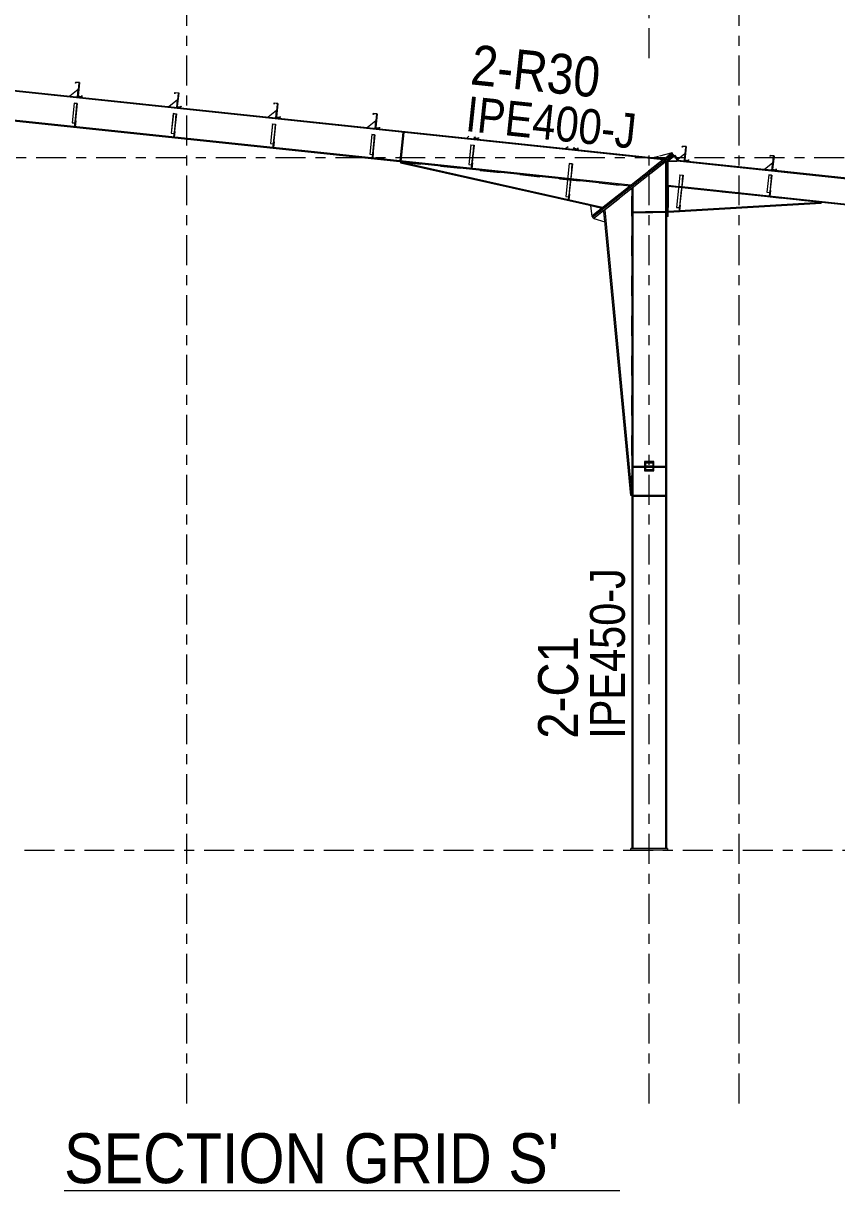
# Model space of a CAD drawing. Header units: millimetres. Extents: x -54 to 768, y -377 to 197.
# Drawn here: x 331.9 to 413.4, y -18.8 to 98.2 of the extents above; entities that cross this region are included whole.
import ezdxf

# ---------------------------------------------------------------- set-up
doc = ezdxf.new("R2010")
doc.units = ezdxf.units.MM
for name, pattern in [('XKITLINE00', [0]), ('XKITLINE02', [4, 2, -2]), ('XKITLINE03', [6, 3, -1, 1, -1])]:
    doc.linetypes.add(name, pattern=pattern)
for name, color, linetype, lineweight in [('OtherObjectType', 7, 'Continuous', 0), ('Part', 2, 'Continuous', 0), ('PartMark', 7, 'Continuous', 0), ('S-grid', 1, 'Continuous', 0)]:
    doc.layers.add(name, color=color, linetype=linetype, lineweight=lineweight)
doc.styles.add('ARIAL', font='ARIAL.TTF')

# ---------------------------------------------------------------- blocks, each defined once
blk = doc.blocks.new('*A39')
at = {"layer": 'Part'}
blk.add_hatch(color=3, dxfattribs=at).paths.add_polyline_path([(357.61, 88.8), (357.62, 88.9), (357.64, 88.9), (357.62, 88.79), (357.24, 88.83), (357.39, 90.21), (357.03, 90.24), (357.02, 90.14), (357.01, 90.14), (357.02, 90.26), (357.4, 90.22), (357.26, 88.84)], flags=17)
blk = doc.blocks.new('*A40')
at = {"layer": 'Part'}
blk.add_hatch(color=3, dxfattribs=at).paths.add_polyline_path([(347.67, 89.85), (347.68, 89.95), (347.69, 89.95), (347.68, 89.84), (347.3, 89.88), (347.44, 91.25), (347.09, 91.29), (347.08, 91.19), (347.06, 91.19), (347.07, 91.31), (347.46, 91.27), (347.31, 89.89)], flags=17)
blk = doc.blocks.new('*A41')
at = {"layer": 'Part'}
blk.add_hatch(color=3, dxfattribs=at).paths.add_polyline_path([(337.72, 90.9), (337.73, 91), (337.75, 91), (337.73, 90.88), (337.35, 90.93), (337.5, 92.3), (337.14, 92.34), (337.13, 92.24), (337.12, 92.24), (337.13, 92.36), (337.51, 92.32), (337.37, 90.94)], flags=17)
blk = doc.blocks.new('*A87')
at = {"layer": 'Part'}
blk.add_hatch(color=3, dxfattribs=at).paths.add_polyline_path([(336.97, 90.23), (336.97, 90.25), (337.28, 90.22), (337.24, 89.83), (337.22, 89.84), (337.26, 90.2)], flags=17)
blk = doc.blocks.new('*A90')
at = {"layer": 'Part'}
blk.add_hatch(color=3, dxfattribs=at).paths.add_polyline_path([(346.91, 89.19), (346.92, 89.21), (347.22, 89.17), (347.18, 88.79), (347.17, 88.79), (347.2, 89.15)], flags=17)
blk = doc.blocks.new('*A91')
at = {"layer": 'Part'}
blk.add_hatch(color=3, dxfattribs=at).paths.add_polyline_path([(356.86, 88.14), (356.86, 88.16), (357.17, 88.12), (357.13, 87.74), (357.11, 87.74), (357.15, 88.11)], flags=17)
blk = doc.blocks.new('*A118')
at = {"layer": 'Part'}
h = blk.add_hatch(color=3, dxfattribs=at)
h.paths.add_polyline_path([(394.23, 53.46), (394.23, 54.23), (395, 54.23), (395, 53.46)], flags=17)
h.paths.add_polyline_path([(394.26, 54.2), (394.26, 53.49), (394.97, 53.49), (394.97, 54.2)])
blk = doc.blocks.new('*A120')
at = {"layer": 'Part'}
blk.add_hatch(color=3, dxfattribs=at).paths.add_polyline_path([(406.6, 83.04), (406.6, 83.05), (406.91, 83.02), (406.87, 82.65), (406.85, 82.65), (406.89, 83.01)], flags=17)
blk = doc.blocks.new('*A125')
at = {"layer": 'Part'}
blk.add_hatch(color=3, dxfattribs=at).paths.add_polyline_path([(367.56, 87.75), (367.57, 87.85), (367.58, 87.85), (367.57, 87.74), (367.19, 87.78), (367.33, 89.16), (366.98, 89.19), (366.97, 89.09), (366.95, 89.09), (366.96, 89.21), (367.35, 89.17), (367.2, 87.79)], flags=17)
blk = doc.blocks.new('*A130')
at = {"layer": 'Part'}
blk.add_hatch(color=3, dxfattribs=at).paths.add_polyline_path([(387.45, 85.66), (387.46, 85.76), (387.47, 85.75), (387.46, 85.64), (387.08, 85.68), (387.22, 87.06), (386.87, 87.1), (386.85, 87), (386.84, 87), (386.85, 87.11), (387.24, 87.07), (387.09, 85.69)], flags=17)
blk = doc.blocks.new('*A131')
at = {"layer": 'Part'}
blk.add_hatch(color=3, dxfattribs=at).paths.add_polyline_path([(398.54, 84.49), (398.55, 84.59), (398.56, 84.58), (398.55, 84.47), (398.17, 84.51), (398.31, 85.89), (397.96, 85.93), (397.95, 85.83), (397.93, 85.83), (397.95, 85.94), (398.33, 85.9), (398.18, 84.52)], flags=17)
blk = doc.blocks.new('*A132')
at = {"layer": 'Part'}
blk.add_hatch(color=3, dxfattribs=at).paths.add_polyline_path([(377.5, 86.7), (377.51, 86.81), (377.52, 86.8), (377.51, 86.69), (377.13, 86.73), (377.28, 88.11), (376.92, 88.15), (376.91, 88.04), (376.9, 88.05), (376.91, 88.16), (377.29, 88.12), (377.15, 86.74)], flags=17)
blk = doc.blocks.new('*A134')
at = {"layer": 'Part'}
blk.add_hatch(color=3, dxfattribs=at).paths.add_polyline_path([(407.33, 83.56), (407.35, 83.66), (407.36, 83.66), (407.35, 83.54), (406.96, 83.58), (407.11, 84.96), (406.76, 85), (406.74, 84.9), (406.73, 84.9), (406.74, 85.01), (407.13, 84.97), (406.98, 83.59)], flags=17)
blk = doc.blocks.new('*A135')
at = {"layer": 'Part'}
blk.add_hatch(color=3, dxfattribs=at).paths.add_polyline_path([(366.8, 87.09), (366.81, 87.11), (367.11, 87.07), (367.07, 86.69), (367.05, 86.69), (367.09, 87.06)], flags=17)
blk = doc.blocks.new('*A136')
at = {"layer": 'Part'}
blk.add_hatch(color=3, dxfattribs=at).paths.add_polyline_path([(386.61, 84.18), (386.61, 84.2), (386.92, 84.17), (386.86, 83.66), (386.85, 83.66), (386.9, 84.15)], flags=17)
blk = doc.blocks.new('*A137')
at = {"layer": 'Part'}
blk.add_hatch(color=3, dxfattribs=at).paths.add_polyline_path([(376.75, 86.04), (376.75, 86.06), (377.06, 86.03), (377.02, 85.64), (377, 85.64), (377.04, 86.01)], flags=17)
blk = doc.blocks.new('*A138')
at = {"layer": 'Part'}
blk.add_hatch(color=3, dxfattribs=at).paths.add_polyline_path([(397.7, 83.03), (397.7, 83.05), (398.01, 83.02), (397.96, 82.52), (397.94, 82.52), (397.99, 83)], flags=17)
blk = doc.blocks.new('*A161')
at = {"layer": 'S-grid', "color": 1, "linetype": 'XKITLINE03', "lineweight": 0}
blk.add_line((303.17, 84.81), (468.39, 84.81), dxfattribs=at)
blk = doc.blocks.new('*A162')
at = {"layer": 'S-grid', "color": 1, "linetype": 'XKITLINE03', "lineweight": 0}
blk.add_line((-10, 15.38), (761.69, 15.38), dxfattribs=at)
blk = doc.blocks.new('*A164')
at = {"layer": 'S-grid', "color": 1, "linetype": 'XKITLINE03', "lineweight": 0}
blk.add_line((303.17, 84.81), (468.39, 84.81), dxfattribs=at)
blk = doc.blocks.new('*A165')
at = {"layer": 'S-grid', "color": 1, "linetype": 'XKITLINE03', "lineweight": 0}
blk.add_line((-10, 15.38), (761.88, 15.38), dxfattribs=at)
blk = doc.blocks.new('*A166')
at = {"layer": 'Part', "color": 2, "linetype": 'XKITLINE00', "lineweight": 0}
for p, q in [((396.01, 84.56), (304.65, 94.2)), ((304.66, 94.3), (396.13, 84.65)), ((386.44, 82.58), (307.19, 90.94)), ((386.45, 82.68), (307.2, 91.03)), ((392.67, 81.92), (386.74, 82.54)), ((392.78, 82.01), (386.75, 82.64))]:
    blk.add_line(p, q, dxfattribs=at)
at = {"layer": 'Part', "color": 7, "linetype": 'XKITLINE02', "lineweight": 0}
for p, q in [((396.13, 84.65), (392.67, 81.92)), ((386.74, 82.54), (386.44, 82.58)), ((386.75, 82.64), (386.45, 82.68))]:
    blk.add_line(p, q, dxfattribs=at)
blk = doc.blocks.new('*A191')
at = {"layer": 'OtherObjectType', "color": 5, "linetype": 'XKITLINE00', "lineweight": 0}
blk.add_line((335.96, -18.75), (391.69, -18.75), dxfattribs=at)
at = {"layer": 'OtherObjectType', "color": 7, "style": 'ARIAL', "width": 0.85}
blk.add_text("SECTION GRID S'", height=5, dxfattribs=at).set_placement((335.96, -18))
blk = doc.blocks.new('*A207')
at = {"layer": 'Part', "color": 2, "linetype": 'XKITLINE00', "lineweight": 0}
for p, q in [((357.01, 90.14), (357.02, 90.26)), ((357.02, 90.14), (357.01, 90.14)), ((357.02, 90.26), (357.4, 90.22)), ((357.03, 90.24), (357.02, 90.14)), ((357.39, 90.21), (357.03, 90.24)), ((357.24, 88.83), (357.39, 90.21)), ((357.4, 90.22), (357.26, 88.84)), ((357.62, 88.79), (357.24, 88.83)), ((357.26, 88.84), (357.61, 88.8)), ((357.61, 88.8), (357.62, 88.9)), ((357.62, 88.9), (357.64, 88.9)), ((357.64, 88.9), (357.62, 88.79))]:
    blk.add_line(p, q, dxfattribs=at)
blk = doc.blocks.new('*A208')
at = {"layer": 'Part', "color": 2, "linetype": 'XKITLINE00', "lineweight": 0}
for p, q in [((347.06, 91.19), (347.07, 91.31)), ((347.07, 91.31), (347.46, 91.27)), ((347.09, 91.29), (347.08, 91.19)), ((347.44, 91.25), (347.09, 91.29)), ((347.3, 89.88), (347.44, 91.25)), ((347.46, 91.27), (347.31, 89.89)), ((347.08, 91.19), (347.06, 91.19)), ((347.68, 89.84), (347.3, 89.88)), ((347.31, 89.89), (347.67, 89.85)), ((347.67, 89.85), (347.68, 89.95)), ((347.68, 89.95), (347.69, 89.95)), ((347.69, 89.95), (347.68, 89.84))]:
    blk.add_line(p, q, dxfattribs=at)
blk = doc.blocks.new('*A209')
at = {"layer": 'Part', "color": 2, "linetype": 'XKITLINE00', "lineweight": 0}
for p, q in [((337.12, 92.24), (337.13, 92.36)), ((337.13, 92.24), (337.12, 92.24)), ((337.13, 92.36), (337.51, 92.32)), ((337.14, 92.34), (337.13, 92.24)), ((337.5, 92.3), (337.14, 92.34)), ((337.35, 90.93), (337.5, 92.3)), ((337.51, 92.32), (337.37, 90.94)), ((337.73, 90.88), (337.35, 90.93)), ((337.37, 90.94), (337.72, 90.9)), ((337.72, 90.9), (337.73, 91)), ((337.73, 91), (337.75, 91)), ((337.75, 91), (337.73, 90.88))]:
    blk.add_line(p, q, dxfattribs=at)
blk = doc.blocks.new('*A394')
at = {"layer": 'S-grid', "color": 1, "linetype": 'XKITLINE03', "lineweight": 0}
blk.add_line((348.27, -10), (348.27, 130.19), dxfattribs=at)
blk = doc.blocks.new('*A415')
at = {"layer": 'Part', "color": 7, "linetype": 'XKITLINE02', "lineweight": 0}
for p, q in [((336.97, 90.25), (336.76, 88.28)), ((337.26, 90.2), (337.03, 88.02)), ((337.04, 88.02), (337.28, 90.22)), ((336.76, 88.29), (337.07, 88.26)), ((336.76, 88.28), (337.05, 88.25)), ((337.03, 88.02), (337.04, 88.02))]:
    blk.add_line(p, q, dxfattribs=at)
blk = doc.blocks.new('*A416')
at = {"layer": 'Part', "color": 7, "linetype": 'XKITLINE02', "lineweight": 0}
for p, q in [((337.09, 88.46), (337.03, 87.89)), ((337.03, 87.89), (337.07, 87.88)), ((337.04, 88), (337.08, 88)), ((337.07, 87.88), (337.13, 88.46)), ((337.13, 88.46), (337.09, 88.46))]:
    blk.add_line(p, q, dxfattribs=at)
blk = doc.blocks.new('*A417')
at = {"layer": 'Part', "color": 2, "linetype": 'XKITLINE00', "lineweight": 0}
for p, q in [((337.03, 87.89), (337.07, 88.22)), ((337.13, 88.46), (337.07, 87.88)), ((337.09, 88.46), (337.13, 88.46))]:
    blk.add_line(p, q, dxfattribs=at)
at = {"layer": 'Part', "color": 7, "linetype": 'XKITLINE02', "lineweight": 0}
for p, q in [((337.07, 87.88), (337.03, 87.89)), ((337.04, 88), (337.08, 88)), ((337.07, 88.22), (337.09, 88.46))]:
    blk.add_line(p, q, dxfattribs=at)
blk = doc.blocks.new('*A418')
at = {"layer": 'Part', "color": 2, "linetype": 'XKITLINE00', "lineweight": 0}
for p, q in [((336.97, 90.23), (336.76, 88.28)), ((336.97, 90.23), (336.97, 90.25)), ((336.97, 90.25), (337.28, 90.22)), ((337.26, 90.2), (336.97, 90.23)), ((337.28, 90.22), (337.07, 88.22)), ((337.22, 89.84), (337.26, 90.2)), ((337.22, 89.84), (337.03, 88.02)), ((337.24, 89.83), (337.22, 89.84)), ((336.76, 88.28), (337.05, 88.25)), ((337.03, 88.02), (337.04, 88.02))]:
    blk.add_line(p, q, dxfattribs=at)
at = {"layer": 'Part', "color": 7, "linetype": 'XKITLINE02', "lineweight": 0}
for p, q in [((336.76, 88.29), (337.07, 88.26)), ((337.07, 88.22), (337.04, 88.02))]:
    blk.add_line(p, q, dxfattribs=at)
blk = doc.blocks.new('*A429')
at = {"layer": 'Part', "color": 2, "linetype": 'XKITLINE00', "lineweight": 0}
for p, q in [((337.45, 92.23), (337.3, 90.85)), ((337.49, 92.23), (337.45, 92.23)), ((337.35, 90.93), (337.34, 90.85))]:
    blk.add_line(p, q, dxfattribs=at)
at = {"layer": 'Part', "color": 7, "linetype": 'XKITLINE02', "lineweight": 0}
for p, q in [((337.35, 90.93), (337.49, 92.23)), ((337.34, 90.85), (337.3, 90.85))]:
    blk.add_line(p, q, dxfattribs=at)
blk = doc.blocks.new('*A430')
at = {"layer": 'Part', "color": 2, "linetype": 'XKITLINE00', "lineweight": 0}
blk.add_line((337.39, 91.62), (336.54, 90.93), dxfattribs=at)
at = {"layer": 'Part', "color": 7, "linetype": 'XKITLINE02', "lineweight": 0}
for p, q in [((337.3, 90.85), (337.39, 91.62)), ((336.54, 90.93), (337.3, 90.85))]:
    blk.add_line(p, q, dxfattribs=at)
blk = doc.blocks.new('*A431')
at = {"layer": 'Part', "color": 7, "linetype": 'XKITLINE02', "lineweight": 0}
for p, q in [((356.86, 88.16), (356.65, 86.18)), ((357.15, 88.11), (356.92, 85.92)), ((356.93, 85.92), (357.17, 88.12)), ((356.65, 86.19), (356.96, 86.16)), ((356.65, 86.18), (356.94, 86.15)), ((356.92, 85.92), (356.93, 85.92))]:
    blk.add_line(p, q, dxfattribs=at)
blk = doc.blocks.new('*A432')
at = {"layer": 'Part', "color": 7, "linetype": 'XKITLINE02', "lineweight": 0}
for p, q in [((356.98, 86.36), (356.92, 85.79)), ((356.92, 85.79), (356.96, 85.79)), ((356.93, 85.9), (356.97, 85.9)), ((356.96, 85.79), (357.02, 86.36)), ((357.02, 86.36), (356.98, 86.36))]:
    blk.add_line(p, q, dxfattribs=at)
blk = doc.blocks.new('*A433')
at = {"layer": 'Part', "color": 7, "linetype": 'XKITLINE02', "lineweight": 0}
for p, q in [((347.04, 87.41), (346.98, 86.84)), ((346.98, 86.84), (347.01, 86.84)), ((346.99, 86.95), (347.03, 86.95)), ((347.01, 86.84), (347.07, 87.41)), ((347.07, 87.41), (347.04, 87.41))]:
    blk.add_line(p, q, dxfattribs=at)
blk = doc.blocks.new('*A434')
at = {"layer": 'Part', "color": 7, "linetype": 'XKITLINE02', "lineweight": 0}
for p, q in [((346.92, 89.21), (346.71, 87.23)), ((347.2, 89.15), (346.97, 86.97)), ((346.99, 86.97), (347.22, 89.17)), ((346.71, 87.24), (347.01, 87.21)), ((346.71, 87.23), (347, 87.2)), ((346.97, 86.97), (346.99, 86.97))]:
    blk.add_line(p, q, dxfattribs=at)
blk = doc.blocks.new('*A435')
at = {"layer": 'Part', "color": 2, "linetype": 'XKITLINE00', "lineweight": 0}
for p, q in [((346.98, 86.84), (347.01, 87.17)), ((347.07, 87.41), (347.01, 86.84)), ((347.04, 87.41), (347.07, 87.41))]:
    blk.add_line(p, q, dxfattribs=at)
at = {"layer": 'Part', "color": 7, "linetype": 'XKITLINE02', "lineweight": 0}
for p, q in [((347.01, 86.84), (346.98, 86.84)), ((346.99, 86.95), (347.03, 86.95)), ((347.01, 87.17), (347.04, 87.41))]:
    blk.add_line(p, q, dxfattribs=at)
blk = doc.blocks.new('*A436')
at = {"layer": 'Part', "color": 2, "linetype": 'XKITLINE00', "lineweight": 0}
for p, q in [((346.91, 89.19), (346.71, 87.23)), ((346.91, 89.19), (346.92, 89.21)), ((347.2, 89.15), (346.91, 89.19)), ((346.92, 89.21), (347.22, 89.17)), ((347.22, 89.17), (347.01, 87.17)), ((347.17, 88.79), (347.2, 89.15)), ((347.17, 88.79), (346.97, 86.97)), ((347.18, 88.79), (347.17, 88.79)), ((346.71, 87.23), (347, 87.2)), ((346.97, 86.97), (346.99, 86.97))]:
    blk.add_line(p, q, dxfattribs=at)
at = {"layer": 'Part', "color": 7, "linetype": 'XKITLINE02', "lineweight": 0}
for p, q in [((346.71, 87.24), (347.01, 87.21)), ((347.01, 87.17), (346.99, 86.97))]:
    blk.add_line(p, q, dxfattribs=at)
blk = doc.blocks.new('*A437')
at = {"layer": 'Part', "color": 2, "linetype": 'XKITLINE00', "lineweight": 0}
blk.add_line((357.27, 89.52), (356.43, 88.84), dxfattribs=at)
at = {"layer": 'Part', "color": 7, "linetype": 'XKITLINE02', "lineweight": 0}
for p, q in [((357.19, 88.75), (357.27, 89.52)), ((356.43, 88.84), (357.19, 88.75))]:
    blk.add_line(p, q, dxfattribs=at)
blk = doc.blocks.new('*A438')
at = {"layer": 'Part', "color": 2, "linetype": 'XKITLINE00', "lineweight": 0}
for p, q in [((356.92, 85.79), (356.96, 86.12)), ((357.02, 86.36), (356.96, 85.79)), ((356.98, 86.36), (357.02, 86.36))]:
    blk.add_line(p, q, dxfattribs=at)
at = {"layer": 'Part', "color": 7, "linetype": 'XKITLINE02', "lineweight": 0}
for p, q in [((356.96, 85.79), (356.92, 85.79)), ((356.93, 85.9), (356.97, 85.9)), ((356.96, 86.12), (356.98, 86.36))]:
    blk.add_line(p, q, dxfattribs=at)
blk = doc.blocks.new('*A439')
at = {"layer": 'Part', "color": 2, "linetype": 'XKITLINE00', "lineweight": 0}
for p, q in [((357.34, 90.13), (357.19, 88.75)), ((357.38, 90.13), (357.34, 90.13)), ((357.24, 88.83), (357.23, 88.75))]:
    blk.add_line(p, q, dxfattribs=at)
at = {"layer": 'Part', "color": 7, "linetype": 'XKITLINE02', "lineweight": 0}
for p, q in [((357.24, 88.83), (357.38, 90.13)), ((357.23, 88.75), (357.19, 88.75))]:
    blk.add_line(p, q, dxfattribs=at)
blk = doc.blocks.new('*A440')
at = {"layer": 'Part', "color": 2, "linetype": 'XKITLINE00', "lineweight": 0}
for p, q in [((356.86, 88.14), (356.65, 86.18)), ((356.86, 88.14), (356.86, 88.16)), ((356.86, 88.16), (357.17, 88.12)), ((357.15, 88.11), (356.86, 88.14)), ((357.17, 88.12), (356.96, 86.12)), ((357.11, 87.74), (357.15, 88.11)), ((357.11, 87.74), (356.92, 85.92)), ((357.11, 87.74), (357.13, 87.74)), ((356.65, 86.18), (356.94, 86.15)), ((356.92, 85.92), (356.93, 85.92))]:
    blk.add_line(p, q, dxfattribs=at)
at = {"layer": 'Part', "color": 7, "linetype": 'XKITLINE02', "lineweight": 0}
for p, q in [((356.65, 86.19), (356.96, 86.16)), ((356.93, 85.92), (356.96, 86.12))]:
    blk.add_line(p, q, dxfattribs=at)
blk = doc.blocks.new('*A441')
at = {"layer": 'Part', "color": 2, "linetype": 'XKITLINE00', "lineweight": 0}
blk.add_line((347.33, 90.57), (346.48, 89.88), dxfattribs=at)
at = {"layer": 'Part', "color": 7, "linetype": 'XKITLINE02', "lineweight": 0}
for p, q in [((347.25, 89.8), (347.33, 90.57)), ((346.48, 89.88), (347.25, 89.8))]:
    blk.add_line(p, q, dxfattribs=at)
blk = doc.blocks.new('*A442')
at = {"layer": 'Part', "color": 2, "linetype": 'XKITLINE00', "lineweight": 0}
for p, q in [((347.39, 91.18), (347.25, 89.8)), ((347.43, 91.18), (347.39, 91.18)), ((347.3, 89.88), (347.29, 89.8))]:
    blk.add_line(p, q, dxfattribs=at)
at = {"layer": 'Part', "color": 7, "linetype": 'XKITLINE02', "lineweight": 0}
for p, q in [((347.3, 89.88), (347.43, 91.18)), ((347.29, 89.8), (347.25, 89.8))]:
    blk.add_line(p, q, dxfattribs=at)
blk = doc.blocks.new('*A616')
at = {"layer": 'S-grid', "color": 1, "linetype": 'XKITLINE03', "lineweight": 0}
for p, q in [((394.62, 94.76), (394.62, 130.19)), ((394.62, -10), (394.62, 85.01))]:
    blk.add_line(p, q, dxfattribs=at)
blk = doc.blocks.new('*A619')
at = {"layer": 'S-grid', "color": 1, "linetype": 'XKITLINE03', "lineweight": 0}
blk.add_line((403.65, -10), (403.65, 130.19), dxfattribs=at)
blk = doc.blocks.new('*A620')
at = {"layer": 'Part', "color": 7, "linetype": 'XKITLINE02', "lineweight": 0}
for p, q in [((396.52, 81.9), (396.52, 84.41)), ((396.52, 84.41), (397.39, 84.41)), ((397.41, 84.43), (397.39, 84.41)), ((397.41, 84.43), (397.5, 84.5)), ((398.16, 84.43), (397.5, 84.5)), ((397.5, 84.5), (397.5, 84.5)), ((406.96, 83.51), (406.15, 83.59)), ((397.88, 81.76), (397.57, 81.79)), ((397.89, 81.84), (397.58, 81.87))]:
    blk.add_line(p, q, dxfattribs=at)
at = {"layer": 'Part', "color": 2, "linetype": 'XKITLINE00', "lineweight": 0}
for p, q in [((397.41, 84.43), (397.5, 84.5)), ((488.15, 74.86), (397.41, 84.43)), ((397.5, 84.5), (488.16, 74.94)), ((406.15, 83.59), (398.16, 84.43)), ((416.1, 82.54), (406.96, 83.51)), ((397.58, 81.87), (396.52, 81.99)), ((397.57, 81.79), (396.52, 81.9)), ((487.88, 72.26), (397.88, 81.76)), ((487.89, 72.35), (397.89, 81.84))]:
    blk.add_line(p, q, dxfattribs=at)
blk = doc.blocks.new('*A621')
at = {"layer": 'Part', "color": 7, "linetype": 'XKITLINE02', "lineweight": 0}
for p, q in [((396.35, 84.43), (392.88, 81.7)), ((392.99, 53.81), (392.99, 53.73)), ((396.24, 53.81), (396.24, 53.73)), ((396.35, 15.54), (392.88, 15.54))]:
    blk.add_line(p, q, dxfattribs=at)
at = {"layer": 'Part', "color": 2, "linetype": 'XKITLINE00', "lineweight": 0}
for p, q in [((396.24, 84.34), (396.24, 53.81)), ((396.35, 84.43), (396.35, 15.54)), ((392.88, 81.7), (392.88, 15.54)), ((392.99, 81.79), (392.99, 53.81)), ((392.99, 53.73), (392.99, 15.54)), ((396.24, 53.73), (396.24, 15.54))]:
    blk.add_line(p, q, dxfattribs=at)
blk = doc.blocks.new('*A622')
at = {"layer": 'Part', "color": 7, "linetype": 'XKITLINE02', "lineweight": 0}
for p, q in [((390.07, 79.48), (392.8, 81.63)), ((392.8, 81.63), (392.88, 81.59)), ((392.88, 50.93), (392.88, 81.59)), ((392.88, 81.59), (392.88, 81.59)), ((392.88, 50.93), (392.88, 81.59)), ((392.88, 81.59), (392.88, 81.59))]:
    blk.add_line(p, q, dxfattribs=at)
at = {"layer": 'Part', "color": 2, "linetype": 'XKITLINE00', "lineweight": 0}
for p, q in [((392.88, 81.59), (392.8, 81.63)), ((390.17, 79.56), (392.88, 50.93)), ((392.78, 50.92), (390.07, 79.48)), ((392.88, 50.93), (392.78, 50.92))]:
    blk.add_line(p, q, dxfattribs=at)
blk = doc.blocks.new('*A676')
at = {"layer": 'Part', "color": 2, "linetype": 'XKITLINE00', "lineweight": 0}
for p, q in [((396.46, 15.54), (392.77, 15.54)), ((392.77, 15.38), (392.77, 15.54)), ((396.46, 15.38), (392.77, 15.38)), ((396.46, 15.54), (396.46, 15.38))]:
    blk.add_line(p, q, dxfattribs=at)
blk = doc.blocks.new('*A677')
at = {"layer": 'Part', "color": 2, "linetype": 'XKITLINE00', "lineweight": 0}
for p, q in [((396.24, 50.93), (392.99, 50.93)), ((392.99, 50.85), (396.24, 50.85))]:
    blk.add_line(p, q, dxfattribs=at)
at = {"layer": 'Part', "color": 7, "linetype": 'XKITLINE02', "lineweight": 0}
for p, q in [((392.99, 50.93), (392.99, 50.85)), ((393.11, 50.85), (393.11, 50.93)), ((396.12, 50.85), (396.12, 50.93)), ((396.24, 50.93), (396.24, 50.85))]:
    blk.add_line(p, q, dxfattribs=at)
blk = doc.blocks.new('*A678')
at = {"layer": 'Part', "color": 7, "linetype": 'XKITLINE02', "lineweight": 0}
for p, q in [((396.24, 50.93), (392.99, 50.93)), ((392.99, 50.93), (392.99, 50.85)), ((396.24, 50.85), (392.99, 50.85)), ((393.11, 50.85), (393.11, 50.93)), ((396.12, 50.85), (396.12, 50.93)), ((396.24, 50.85), (396.24, 50.93))]:
    blk.add_line(p, q, dxfattribs=at)
blk = doc.blocks.new('*A679')
at = {"layer": 'Part', "color": 2, "linetype": 'XKITLINE00', "lineweight": 0}
for p, q in [((394.15, 53.81), (392.99, 53.81)), ((392.99, 53.73), (392.99, 53.81)), ((394.15, 53.73), (392.99, 53.73)), ((396.24, 53.81), (395.08, 53.81)), ((396.24, 53.73), (395.08, 53.73)), ((396.24, 53.81), (396.24, 53.73))]:
    blk.add_line(p, q, dxfattribs=at)
at = {"layer": 'Part', "color": 7, "linetype": 'XKITLINE02', "lineweight": 0}
for p, q in [((393.11, 53.73), (393.11, 53.81)), ((395.08, 53.81), (394.15, 53.81)), ((395.08, 53.73), (394.15, 53.73)), ((396.12, 53.73), (396.12, 53.81))]:
    blk.add_line(p, q, dxfattribs=at)
blk = doc.blocks.new('*A680')
at = {"layer": 'Part', "color": 7, "linetype": 'XKITLINE02', "lineweight": 0}
for p, q in [((394.15, 53.81), (394.15, 53.88)), ((394.15, 53.88), (395.08, 53.88)), ((395.08, 53.88), (395.08, 53.81)), ((395.08, 53.81), (394.15, 53.81))]:
    blk.add_line(p, q, dxfattribs=at)
blk = doc.blocks.new('*A681')
at = {"layer": 'Part', "color": 2, "linetype": 'XKITLINE00', "lineweight": 0}
for p, q in [((395.08, 54.31), (394.15, 54.31)), ((394.15, 54.31), (394.15, 53.38)), ((395.08, 53.38), (395.08, 54.31)), ((394.15, 53.38), (395.08, 53.38))]:
    blk.add_line(p, q, dxfattribs=at)
blk = doc.blocks.new('*A686')
at = {"layer": 'Part', "color": 2, "linetype": 'XKITLINE00', "lineweight": 0}
for p, q in [((394.23, 54.23), (394.23, 53.46)), ((394.23, 54.23), (395, 54.23)), ((394.26, 53.49), (394.26, 54.2)), ((394.26, 54.2), (394.97, 54.2)), ((394.97, 54.2), (394.97, 53.49)), ((395, 54.23), (395, 53.46)), ((395, 53.46), (394.23, 53.46)), ((394.97, 53.49), (394.26, 53.49))]:
    blk.add_line(p, q, dxfattribs=at)
blk = doc.blocks.new('*A687')
at = {"layer": 'Part', "color": 2, "linetype": 'XKITLINE00', "lineweight": 0}
for p, q in [((407.06, 84.89), (406.92, 83.51)), ((407.1, 84.88), (407.06, 84.89)), ((406.96, 83.51), (406.92, 83.51)), ((406.96, 83.58), (406.96, 83.51))]:
    blk.add_line(p, q, dxfattribs=at)
at = {"layer": 'Part', "color": 7, "linetype": 'XKITLINE02', "lineweight": 0}
blk.add_line((406.96, 83.58), (407.1, 84.88), dxfattribs=at)
blk = doc.blocks.new('*A688')
at = {"layer": 'Part', "color": 2, "linetype": 'XKITLINE00', "lineweight": 0}
for p, q in [((406.15, 83.59), (407, 84.28)), ((406.92, 83.51), (406.15, 83.59))]:
    blk.add_line(p, q, dxfattribs=at)
at = {"layer": 'Part', "color": 7, "linetype": 'XKITLINE02', "lineweight": 0}
blk.add_line((406.92, 83.51), (407, 84.28), dxfattribs=at)
blk = doc.blocks.new('*A693')
at = {"layer": 'Part', "color": 2, "linetype": 'XKITLINE00', "lineweight": 0}
for p, q in [((406.68, 80.91), (406.72, 81.24)), ((406.78, 81.48), (406.72, 80.91)), ((406.74, 81.49), (406.78, 81.48))]:
    blk.add_line(p, q, dxfattribs=at)
at = {"layer": 'Part', "color": 7, "linetype": 'XKITLINE02', "lineweight": 0}
for p, q in [((406.72, 80.91), (406.68, 80.91)), ((406.7, 81.03), (406.73, 81.02)), ((406.72, 81.24), (406.74, 81.49))]:
    blk.add_line(p, q, dxfattribs=at)
blk = doc.blocks.new('*A694')
at = {"layer": 'Part', "color": 2, "linetype": 'XKITLINE00', "lineweight": 0}
for p, q in [((406.6, 83.04), (406.42, 81.32)), ((406.6, 83.04), (406.6, 83.05)), ((406.6, 83.05), (406.91, 83.02)), ((406.89, 83.01), (406.6, 83.04)), ((406.85, 82.65), (406.68, 81.05)), ((406.91, 83.02), (406.72, 81.24)), ((406.85, 82.65), (406.89, 83.01)), ((406.85, 82.65), (406.87, 82.65)), ((406.42, 81.32), (406.71, 81.29)), ((406.68, 81.05), (406.7, 81.05))]:
    blk.add_line(p, q, dxfattribs=at)
at = {"layer": 'Part', "color": 7, "linetype": 'XKITLINE02', "lineweight": 0}
for p, q in [((406.42, 81.33), (406.72, 81.3)), ((406.7, 81.05), (406.72, 81.24))]:
    blk.add_line(p, q, dxfattribs=at)
blk = doc.blocks.new('*A711')
at = {"layer": 'Part', "color": 2, "linetype": 'XKITLINE00', "lineweight": 0}
for p, q in [((366.95, 89.09), (366.96, 89.21)), ((366.97, 89.09), (366.95, 89.09)), ((366.96, 89.21), (367.35, 89.17)), ((366.98, 89.19), (366.97, 89.09)), ((367.33, 89.16), (366.98, 89.19)), ((367.19, 87.78), (367.33, 89.16)), ((367.35, 89.17), (367.2, 87.79)), ((367.57, 87.74), (367.19, 87.78)), ((367.2, 87.79), (367.56, 87.75)), ((367.56, 87.75), (367.57, 87.85)), ((367.57, 87.85), (367.58, 87.85)), ((367.58, 87.85), (367.57, 87.74))]:
    blk.add_line(p, q, dxfattribs=at)
blk = doc.blocks.new('*A716')
at = {"layer": 'Part', "color": 2, "linetype": 'XKITLINE00', "lineweight": 0}
for p, q in [((387.08, 85.68), (387.09, 85.8)), ((387.46, 85.64), (387.08, 85.68)), ((387.1, 85.8), (387.09, 85.69)), ((387.09, 85.69), (387.45, 85.66)), ((387.45, 85.66), (387.46, 85.76)), ((387.46, 85.76), (387.47, 85.75)), ((387.47, 85.75), (387.46, 85.64))]:
    blk.add_line(p, q, dxfattribs=at)
blk = doc.blocks.new('*A717')
at = {"layer": 'Part', "color": 2, "linetype": 'XKITLINE00', "lineweight": 0}
for p, q in [((397.93, 85.83), (397.95, 85.94)), ((397.95, 85.83), (397.93, 85.83)), ((397.95, 85.94), (398.33, 85.9)), ((397.96, 85.93), (397.95, 85.83)), ((398.31, 85.89), (397.96, 85.93)), ((398.17, 84.51), (398.31, 85.89)), ((398.33, 85.9), (398.18, 84.52)), ((398.55, 84.47), (398.17, 84.51)), ((398.18, 84.52), (398.54, 84.49)), ((398.54, 84.49), (398.55, 84.59)), ((398.55, 84.59), (398.56, 84.58)), ((398.56, 84.58), (398.55, 84.47))]:
    blk.add_line(p, q, dxfattribs=at)
blk = doc.blocks.new('*A718')
at = {"layer": 'Part', "color": 2, "linetype": 'XKITLINE00', "lineweight": 0}
for p, q in [((377.13, 86.73), (377.14, 86.85)), ((377.51, 86.69), (377.13, 86.73)), ((377.16, 86.85), (377.15, 86.74)), ((377.15, 86.74), (377.5, 86.7)), ((377.5, 86.7), (377.51, 86.81)), ((377.51, 86.81), (377.52, 86.8)), ((377.52, 86.8), (377.51, 86.69))]:
    blk.add_line(p, q, dxfattribs=at)
blk = doc.blocks.new('*A720')
at = {"layer": 'Part', "color": 2, "linetype": 'XKITLINE00', "lineweight": 0}
for p, q in [((406.73, 84.9), (406.74, 85.01)), ((406.74, 84.9), (406.73, 84.9)), ((406.74, 85.01), (407.13, 84.97)), ((406.76, 85), (406.74, 84.9)), ((407.11, 84.96), (406.76, 85)), ((406.96, 83.58), (407.11, 84.96)), ((407.13, 84.97), (406.98, 83.59)), ((407.35, 83.54), (406.96, 83.58)), ((406.98, 83.59), (407.33, 83.56)), ((407.33, 83.56), (407.35, 83.66)), ((407.35, 83.66), (407.36, 83.66)), ((407.36, 83.66), (407.35, 83.54))]:
    blk.add_line(p, q, dxfattribs=at)
blk = doc.blocks.new('*A721')
at = {"layer": 'Part', "color": 7, "linetype": 'XKITLINE02', "lineweight": 0}
for p, q in [((366.93, 85.32), (366.87, 84.74)), ((366.87, 84.74), (366.9, 84.74)), ((366.88, 84.86), (366.92, 84.85)), ((366.9, 84.74), (366.96, 85.31)), ((366.96, 85.31), (366.93, 85.32))]:
    blk.add_line(p, q, dxfattribs=at)
blk = doc.blocks.new('*A722')
at = {"layer": 'Part', "color": 7, "linetype": 'XKITLINE02', "lineweight": 0}
for p, q in [((366.81, 87.11), (366.6, 85.13)), ((367.09, 87.06), (366.86, 84.87)), ((366.88, 84.87), (367.11, 87.07)), ((366.6, 85.14), (366.9, 85.11)), ((366.6, 85.13), (366.89, 85.1)), ((366.86, 84.87), (366.88, 84.87))]:
    blk.add_line(p, q, dxfattribs=at)
blk = doc.blocks.new('*A723')
at = {"layer": 'Part', "color": 7, "linetype": 'XKITLINE02', "lineweight": 0}
for p, q in [((369.95, 87.31), (369.65, 84.45)), ((369.73, 84.44), (370.03, 87.3)), ((369.94, 87.19), (370.02, 87.19)), ((370.03, 87.3), (369.95, 87.31)), ((369.65, 84.45), (369.73, 84.44)), ((369.66, 84.56), (369.74, 84.55))]:
    blk.add_line(p, q, dxfattribs=at)
blk = doc.blocks.new('*A724')
at = {"layer": 'Part', "color": 2, "linetype": 'XKITLINE00', "lineweight": 0}
for p, q in [((366.87, 84.74), (366.9, 85.08)), ((366.96, 85.31), (366.9, 84.74)), ((366.93, 85.32), (366.96, 85.31))]:
    blk.add_line(p, q, dxfattribs=at)
at = {"layer": 'Part', "color": 7, "linetype": 'XKITLINE02', "lineweight": 0}
for p, q in [((366.9, 84.74), (366.87, 84.74)), ((366.88, 84.86), (366.92, 84.85)), ((366.9, 85.08), (366.93, 85.32))]:
    blk.add_line(p, q, dxfattribs=at)
blk = doc.blocks.new('*A725')
at = {"layer": 'Part', "color": 2, "linetype": 'XKITLINE00', "lineweight": 0}
for p, q in [((366.8, 87.09), (366.6, 85.13)), ((366.8, 87.09), (366.81, 87.11)), ((367.09, 87.06), (366.8, 87.09)), ((366.81, 87.11), (367.11, 87.07)), ((367.05, 86.69), (366.86, 84.87)), ((367.11, 87.07), (366.9, 85.08)), ((367.05, 86.69), (367.09, 87.06)), ((367.07, 86.69), (367.05, 86.69)), ((366.6, 85.13), (366.89, 85.1)), ((366.86, 84.87), (366.88, 84.87))]:
    blk.add_line(p, q, dxfattribs=at)
at = {"layer": 'Part', "color": 7, "linetype": 'XKITLINE02', "lineweight": 0}
for p, q in [((366.6, 85.14), (366.9, 85.11)), ((366.9, 85.08), (366.88, 84.87))]:
    blk.add_line(p, q, dxfattribs=at)
blk = doc.blocks.new('*A726')
at = {"layer": 'Part', "color": 2, "linetype": 'XKITLINE00', "lineweight": 0}
blk.add_line((367.22, 88.47), (366.37, 87.79), dxfattribs=at)
at = {"layer": 'Part', "color": 7, "linetype": 'XKITLINE02', "lineweight": 0}
for p, q in [((366.37, 87.79), (367.14, 87.71)), ((367.14, 87.71), (367.22, 88.47))]:
    blk.add_line(p, q, dxfattribs=at)
blk = doc.blocks.new('*A727')
at = {"layer": 'Part', "color": 2, "linetype": 'XKITLINE00', "lineweight": 0}
for p, q in [((367.28, 89.08), (367.14, 87.71)), ((367.32, 89.08), (367.28, 89.08)), ((367.19, 87.78), (367.18, 87.7))]:
    blk.add_line(p, q, dxfattribs=at)
at = {"layer": 'Part', "color": 7, "linetype": 'XKITLINE02', "lineweight": 0}
for p, q in [((367.19, 87.78), (367.32, 89.08)), ((367.18, 87.7), (367.14, 87.71))]:
    blk.add_line(p, q, dxfattribs=at)
blk = doc.blocks.new('*A728')
at = {"layer": 'Part', "color": 2, "linetype": 'XKITLINE00', "lineweight": 0}
for p, q in [((369.65, 84.45), (369.95, 87.31)), ((370.03, 87.3), (369.73, 84.44))]:
    blk.add_line(p, q, dxfattribs=at)
at = {"layer": 'Part', "color": 7, "linetype": 'XKITLINE02', "lineweight": 0}
for p, q in [((369.94, 87.19), (370.02, 87.19)), ((370.03, 87.3), (369.95, 87.31)), ((369.73, 84.44), (369.65, 84.45)), ((369.74, 84.55), (369.66, 84.56))]:
    blk.add_line(p, q, dxfattribs=at)
blk = doc.blocks.new('*A729')
at = {"layer": 'Part', "color": 2, "linetype": 'XKITLINE00', "lineweight": 0}
for p, q in [((396.63, 81.89), (396.52, 81.79)), ((411.87, 80.28), (396.52, 79.37)), ((411.87, 80.2), (396.52, 79.28)), ((411.87, 80.2), (411.87, 80.28))]:
    blk.add_line(p, q, dxfattribs=at)
at = {"layer": 'Part', "color": 7, "linetype": 'XKITLINE02', "lineweight": 0}
for p, q in [((396.52, 81.79), (396.52, 79.28)), ((411.87, 80.28), (396.63, 81.89))]:
    blk.add_line(p, q, dxfattribs=at)
blk = doc.blocks.new('*A730')
at = {"layer": 'Part', "color": 2, "linetype": 'XKITLINE00', "lineweight": 0}
for p, q in [((369.72, 84.34), (369.69, 84.24)), ((389.85, 79.7), (369.69, 84.24)), ((389.95, 79.78), (369.72, 84.34)), ((392.55, 81.93), (392.58, 81.85)), ((392.58, 81.85), (392.55, 81.93)), ((389.95, 79.78), (392.58, 81.85)), ((392.58, 81.85), (392.58, 81.85))]:
    blk.add_line(p, q, dxfattribs=at)
at = {"layer": 'Part', "color": 7, "linetype": 'XKITLINE02', "lineweight": 0}
for p, q in [((369.72, 84.34), (392.55, 81.93)), ((389.85, 79.7), (392.58, 81.85))]:
    blk.add_line(p, q, dxfattribs=at)
blk = doc.blocks.new('*A731')
at = {"layer": 'Part', "color": 7, "linetype": 'XKITLINE02', "lineweight": 0}
for p, q in [((386.61, 84.2), (386.26, 80.88)), ((386.9, 84.15), (386.53, 80.67)), ((386.55, 80.67), (386.92, 84.17)), ((386.26, 80.89), (386.57, 80.85)), ((386.26, 80.88), (386.55, 80.85)), ((386.53, 80.67), (386.55, 80.67))]:
    blk.add_line(p, q, dxfattribs=at)
blk = doc.blocks.new('*A732')
at = {"layer": 'Part', "color": 7, "linetype": 'XKITLINE02', "lineweight": 0}
for p, q in [((386.59, 81.12), (386.53, 80.55)), ((386.57, 80.54), (386.63, 81.12)), ((386.63, 81.12), (386.59, 81.12)), ((386.53, 80.55), (386.57, 80.54)), ((386.55, 80.66), (386.58, 80.66))]:
    blk.add_line(p, q, dxfattribs=at)
blk = doc.blocks.new('*A733')
at = {"layer": 'Part', "color": 7, "linetype": 'XKITLINE02', "lineweight": 0}
for p, q in [((376.75, 86.06), (376.54, 84.08)), ((377.04, 86.01), (376.81, 83.82)), ((376.82, 83.82), (377.06, 86.03)), ((376.54, 84.1), (376.85, 84.06)), ((376.54, 84.08), (376.83, 84.05)), ((376.81, 83.82), (376.82, 83.82))]:
    blk.add_line(p, q, dxfattribs=at)
blk = doc.blocks.new('*A734')
at = {"layer": 'Part', "color": 7, "linetype": 'XKITLINE02', "lineweight": 0}
for p, q in [((376.87, 84.27), (376.81, 83.69)), ((376.85, 83.69), (376.91, 84.26)), ((376.91, 84.26), (376.87, 84.27)), ((376.81, 83.69), (376.85, 83.69)), ((376.82, 83.81), (376.86, 83.8))]:
    blk.add_line(p, q, dxfattribs=at)
blk = doc.blocks.new('*A735')
at = {"layer": 'Part', "color": 2, "linetype": 'XKITLINE00', "lineweight": 0}
blk.add_line((386.48, 85.87), (386.26, 85.69), dxfattribs=at)
at = {"layer": 'Part', "color": 7, "linetype": 'XKITLINE02', "lineweight": 0}
for p, q in [((386.26, 85.69), (387.03, 85.61)), ((387.03, 85.61), (387.05, 85.81))]:
    blk.add_line(p, q, dxfattribs=at)
blk = doc.blocks.new('*A736')
at = {"layer": 'Part', "color": 2, "linetype": 'XKITLINE00', "lineweight": 0}
for p, q in [((386.53, 80.55), (386.57, 80.93)), ((386.63, 81.12), (386.57, 80.54)), ((386.59, 81.12), (386.63, 81.12)), ((386.57, 80.54), (386.53, 80.55))]:
    blk.add_line(p, q, dxfattribs=at)
at = {"layer": 'Part', "color": 7, "linetype": 'XKITLINE02', "lineweight": 0}
for p, q in [((386.57, 80.93), (386.59, 81.12)), ((386.55, 80.66), (386.58, 80.66))]:
    blk.add_line(p, q, dxfattribs=at)
blk = doc.blocks.new('*A737')
at = {"layer": 'Part', "color": 2, "linetype": 'XKITLINE00', "lineweight": 0}
for p, q in [((387.05, 85.81), (387.03, 85.61)), ((387.08, 85.68), (387.07, 85.6))]:
    blk.add_line(p, q, dxfattribs=at)
at = {"layer": 'Part', "color": 7, "linetype": 'XKITLINE02', "lineweight": 0}
for p, q in [((387.07, 85.6), (387.03, 85.61)), ((387.08, 85.68), (387.09, 85.8))]:
    blk.add_line(p, q, dxfattribs=at)
blk = doc.blocks.new('*A738')
at = {"layer": 'Part', "color": 2, "linetype": 'XKITLINE00', "lineweight": 0}
for p, q in [((386.61, 84.18), (386.26, 80.88)), ((386.85, 83.66), (386.53, 80.67)), ((386.92, 84.17), (386.57, 80.93)), ((386.61, 84.18), (386.61, 84.2)), ((386.61, 84.2), (386.92, 84.17)), ((386.9, 84.15), (386.61, 84.18)), ((386.85, 83.66), (386.9, 84.15)), ((386.85, 83.66), (386.86, 83.66)), ((386.26, 80.88), (386.55, 80.85)), ((386.53, 80.67), (386.55, 80.67))]:
    blk.add_line(p, q, dxfattribs=at)
at = {"layer": 'Part', "color": 7, "linetype": 'XKITLINE02', "lineweight": 0}
for p, q in [((386.26, 80.89), (386.57, 80.85)), ((386.55, 80.67), (386.57, 80.93))]:
    blk.add_line(p, q, dxfattribs=at)
blk = doc.blocks.new('*A739')
at = {"layer": 'Part', "color": 2, "linetype": 'XKITLINE00', "lineweight": 0}
blk.add_line((376.54, 86.92), (376.32, 86.74), dxfattribs=at)
at = {"layer": 'Part', "color": 7, "linetype": 'XKITLINE02', "lineweight": 0}
for p, q in [((376.32, 86.74), (377.08, 86.66)), ((377.08, 86.66), (377.1, 86.86))]:
    blk.add_line(p, q, dxfattribs=at)
blk = doc.blocks.new('*A740')
at = {"layer": 'Part', "color": 7, "linetype": 'XKITLINE02', "lineweight": 0}
for p, q in [((376.85, 84.03), (376.87, 84.27)), ((376.85, 83.69), (376.81, 83.69)), ((376.82, 83.81), (376.86, 83.8))]:
    blk.add_line(p, q, dxfattribs=at)
at = {"layer": 'Part', "color": 2, "linetype": 'XKITLINE00', "lineweight": 0}
for p, q in [((376.91, 84.26), (376.85, 83.69)), ((376.87, 84.27), (376.91, 84.26)), ((376.81, 83.69), (376.85, 84.03))]:
    blk.add_line(p, q, dxfattribs=at)
blk = doc.blocks.new('*A741')
at = {"layer": 'Part', "color": 2, "linetype": 'XKITLINE00', "lineweight": 0}
for p, q in [((377.1, 86.86), (377.08, 86.66)), ((377.13, 86.73), (377.12, 86.65))]:
    blk.add_line(p, q, dxfattribs=at)
at = {"layer": 'Part', "color": 7, "linetype": 'XKITLINE02', "lineweight": 0}
for p, q in [((377.12, 86.65), (377.08, 86.66)), ((377.13, 86.73), (377.14, 86.85))]:
    blk.add_line(p, q, dxfattribs=at)
blk = doc.blocks.new('*A742')
at = {"layer": 'Part', "color": 2, "linetype": 'XKITLINE00', "lineweight": 0}
for p, q in [((376.75, 86.04), (376.54, 84.08)), ((376.75, 86.04), (376.75, 86.06)), ((376.75, 86.06), (377.06, 86.03)), ((377.04, 86.01), (376.75, 86.04)), ((377, 85.64), (376.81, 83.82)), ((377.06, 86.03), (376.85, 84.03)), ((377, 85.64), (377.04, 86.01)), ((377.02, 85.64), (377, 85.64)), ((376.54, 84.08), (376.83, 84.05)), ((376.81, 83.82), (376.82, 83.82))]:
    blk.add_line(p, q, dxfattribs=at)
at = {"layer": 'Part', "color": 7, "linetype": 'XKITLINE02', "lineweight": 0}
for p, q in [((376.54, 84.1), (376.85, 84.06)), ((376.85, 84.03), (376.82, 83.82))]:
    blk.add_line(p, q, dxfattribs=at)
blk = doc.blocks.new('*A743')
at = {"layer": 'Part', "color": 7, "linetype": 'XKITLINE02', "lineweight": 0}
for p, q in [((389.97, 79.41), (389.06, 78.69)), ((390.17, 78.33), (390.08, 79.36))]:
    blk.add_line(p, q, dxfattribs=at)
at = {"layer": 'Part', "color": 2, "linetype": 'XKITLINE00', "lineweight": 0}
for p, q in [((389.06, 78.69), (390.17, 78.33)), ((390.08, 79.36), (389.97, 79.41))]:
    blk.add_line(p, q, dxfattribs=at)
blk = doc.blocks.new('*A744')
at = {"layer": 'Part', "color": 2, "linetype": 'XKITLINE00', "lineweight": 0}
for p, q in [((388.72, 79.95), (388.87, 78.93)), ((389.73, 79.72), (389.76, 79.63))]:
    blk.add_line(p, q, dxfattribs=at)
at = {"layer": 'Part', "color": 7, "linetype": 'XKITLINE02', "lineweight": 0}
for p, q in [((389.73, 79.72), (388.72, 79.95)), ((389.76, 79.63), (388.87, 78.93))]:
    blk.add_line(p, q, dxfattribs=at)
blk = doc.blocks.new('*A745')
at = {"layer": 'Part', "color": 7, "linetype": 'XKITLINE02', "lineweight": 0}
for p, q in [((396.24, 79.35), (392.99, 79.35)), ((392.99, 79.27), (392.99, 79.35)), ((392.99, 79.27), (396.24, 79.27)), ((393.11, 79.27), (393.11, 79.35)), ((396.12, 79.27), (396.12, 79.35)), ((396.24, 79.27), (396.24, 79.35))]:
    blk.add_line(p, q, dxfattribs=at)
blk = doc.blocks.new('*A746')
at = {"layer": 'Part', "color": 7, "linetype": 'XKITLINE02', "lineweight": 0}
for p, q in [((397.7, 83.05), (397.36, 79.77)), ((397.99, 83), (397.63, 79.56)), ((397.64, 79.56), (398.01, 83.02)), ((397.36, 79.78), (397.66, 79.74)), ((397.36, 79.77), (397.65, 79.74)), ((397.63, 79.56), (397.64, 79.56))]:
    blk.add_line(p, q, dxfattribs=at)
blk = doc.blocks.new('*A747')
at = {"layer": 'Part', "color": 7, "linetype": 'XKITLINE02', "lineweight": 0}
for p, q in [((397.69, 80.01), (397.63, 79.44)), ((397.67, 79.43), (397.73, 80.01)), ((397.73, 80.01), (397.69, 80.01)), ((397.63, 79.44), (397.67, 79.43)), ((397.64, 79.55), (397.68, 79.55))]:
    blk.add_line(p, q, dxfattribs=at)
blk = doc.blocks.new('*A748')
at = {"layer": 'Part', "color": 2, "linetype": 'XKITLINE00', "lineweight": 0}
for p, q in [((396.91, 85.26), (388.87, 78.93)), ((397, 85.14), (388.97, 78.81)), ((397, 85.14), (396.91, 85.26)), ((388.87, 78.93), (388.97, 78.81))]:
    blk.add_line(p, q, dxfattribs=at)
blk = doc.blocks.new('*A749')
at = {"layer": 'Part', "color": 2, "linetype": 'XKITLINE00', "lineweight": 0}
for p, q in [((397, 85.14), (388.97, 78.81)), ((397.1, 85.02), (389.06, 78.69)), ((397.1, 85.02), (397, 85.14)), ((389.06, 78.69), (388.97, 78.81))]:
    blk.add_line(p, q, dxfattribs=at)
blk = doc.blocks.new('*A750')
at = {"layer": 'Part', "color": 2, "linetype": 'XKITLINE00', "lineweight": 0}
for p, q in [((396.36, 78.88), (396.36, 84.41)), ((396.36, 84.41), (396.5, 84.41)), ((396.52, 84.41), (396.5, 84.41)), ((396.52, 78.88), (396.52, 84.41)), ((396.52, 78.88), (396.36, 78.88))]:
    blk.add_line(p, q, dxfattribs=at)
at = {"layer": 'Part', "color": 7, "linetype": 'XKITLINE02', "lineweight": 0}
for q in [(396.5, 84.41), (396.52, 84.41)]:
    blk.add_line((396.5, 84.41), q, dxfattribs=at)
blk = doc.blocks.new('*A751')
at = {"layer": 'Part', "color": 2, "linetype": 'XKITLINE00', "lineweight": 0}
for p, q in [((392.99, 79.35), (396.24, 79.35)), ((396.24, 79.27), (392.99, 79.27))]:
    blk.add_line(p, q, dxfattribs=at)
at = {"layer": 'Part', "color": 7, "linetype": 'XKITLINE02', "lineweight": 0}
for p, q in [((392.99, 79.27), (392.99, 79.35)), ((393.11, 79.27), (393.11, 79.35)), ((396.12, 79.27), (396.12, 79.35)), ((396.24, 79.35), (396.24, 79.27))]:
    blk.add_line(p, q, dxfattribs=at)
blk = doc.blocks.new('*A752')
at = {"layer": 'Part', "color": 2, "linetype": 'XKITLINE00', "lineweight": 0}
for p, q in [((395.54, 84.91), (394.98, 84.77)), ((396.91, 85.26), (395.66, 84.94)), ((396.01, 84.66), (396.22, 84.72))]:
    blk.add_line(p, q, dxfattribs=at)
at = {"layer": 'Part', "color": 7, "linetype": 'XKITLINE02', "lineweight": 0}
for p, q in [((394.98, 84.77), (396.01, 84.66)), ((396.22, 84.72), (396.91, 85.26))]:
    blk.add_line(p, q, dxfattribs=at)
blk = doc.blocks.new('*A753')
at = {"layer": 'Part', "color": 2, "linetype": 'XKITLINE00', "lineweight": 0}
for p, q in [((397.11, 85), (397.17, 85.04)), ((397.5, 84.5), (397.16, 84.94)), ((397.17, 85.04), (397.56, 84.55)), ((397.56, 84.55), (397.5, 84.5))]:
    blk.add_line(p, q, dxfattribs=at)
at = {"layer": 'Part', "color": 7, "linetype": 'XKITLINE02', "lineweight": 0}
blk.add_line((397.16, 84.94), (397.11, 85), dxfattribs=at)
blk = doc.blocks.new('*A754')
at = {"layer": 'Part', "color": 7, "linetype": 'XKITLINE02', "lineweight": 0}
for p, q in [((397.16, 84.94), (396.5, 84.41)), ((396.52, 84.41), (396.5, 84.41)), ((397.5, 84.5), (397.16, 84.94)), ((397.5, 84.5), (397.41, 84.43))]:
    blk.add_line(p, q, dxfattribs=at)
at = {"layer": 'Part', "color": 2, "linetype": 'XKITLINE00', "lineweight": 0}
for p, q in [((397.39, 84.41), (396.52, 84.41)), ((397.41, 84.43), (397.39, 84.41))]:
    blk.add_line(p, q, dxfattribs=at)
blk = doc.blocks.new('*A755')
at = {"layer": 'Part', "color": 7, "linetype": 'XKITLINE02', "lineweight": 0}
for p, q in [((397.36, 84.52), (397.5, 84.63)), ((397.5, 84.5), (397.36, 84.52)), ((398.2, 85.2), (398.12, 84.44))]:
    blk.add_line(p, q, dxfattribs=at)
at = {"layer": 'Part', "color": 2, "linetype": 'XKITLINE00', "lineweight": 0}
for p, q in [((397.5, 84.63), (398.2, 85.2)), ((398.12, 84.44), (397.5, 84.5))]:
    blk.add_line(p, q, dxfattribs=at)
blk = doc.blocks.new('*A756')
at = {"layer": 'Part', "color": 2, "linetype": 'XKITLINE00', "lineweight": 0}
for p, q in [((397.7, 83.03), (397.36, 79.77)), ((397.94, 82.52), (397.63, 79.56)), ((398.01, 83.02), (397.67, 79.82)), ((397.7, 83.03), (397.7, 83.05)), ((397.7, 83.05), (398.01, 83.02)), ((397.99, 83), (397.7, 83.03)), ((397.94, 82.52), (397.99, 83)), ((397.94, 82.52), (397.96, 82.52)), ((397.36, 79.77), (397.65, 79.74)), ((397.63, 79.56), (397.64, 79.56))]:
    blk.add_line(p, q, dxfattribs=at)
at = {"layer": 'Part', "color": 7, "linetype": 'XKITLINE02', "lineweight": 0}
for p, q in [((397.66, 79.74), (397.36, 79.78)), ((397.67, 79.82), (397.64, 79.56))]:
    blk.add_line(p, q, dxfattribs=at)
blk = doc.blocks.new('*A757')
at = {"layer": 'Part', "color": 2, "linetype": 'XKITLINE00', "lineweight": 0}
for p, q in [((398.27, 85.81), (398.12, 84.44)), ((398.3, 85.81), (398.27, 85.81)), ((398.16, 84.43), (398.12, 84.44)), ((398.17, 84.51), (398.16, 84.43))]:
    blk.add_line(p, q, dxfattribs=at)
at = {"layer": 'Part', "color": 7, "linetype": 'XKITLINE02', "lineweight": 0}
blk.add_line((398.17, 84.51), (398.3, 85.81), dxfattribs=at)
blk = doc.blocks.new('*A758')
at = {"layer": 'Part', "color": 2, "linetype": 'XKITLINE00', "lineweight": 0}
for p, q in [((397.67, 79.82), (397.63, 79.44)), ((397.73, 80.01), (397.67, 79.44)), ((397.69, 80.01), (397.73, 80.01))]:
    blk.add_line(p, q, dxfattribs=at)
at = {"layer": 'Part', "color": 7, "linetype": 'XKITLINE02', "lineweight": 0}
for p, q in [((397.67, 79.82), (397.69, 80.01)), ((397.67, 79.43), (397.63, 79.44)), ((397.64, 79.55), (397.68, 79.55)), ((397.67, 79.44), (397.67, 79.43))]:
    blk.add_line(p, q, dxfattribs=at)
blk = doc.blocks.new('*A759')
at = {"layer": 'Part', "color": 2, "linetype": 'XKITLINE00', "lineweight": 0}
for p, q in [((397.1, 85.01), (396.44, 84.49)), ((396.5, 84.41), (396.44, 84.49)), ((397.16, 84.94), (396.5, 84.41)), ((397.16, 84.94), (397.1, 85.01))]:
    blk.add_line(p, q, dxfattribs=at)
blk = doc.blocks.new('*A760')
at = {"layer": 'Part', "color": 7, "linetype": 'XKITLINE02', "lineweight": 0}
for p, q in [((406.6, 83.05), (406.42, 81.32)), ((406.89, 83.01), (406.68, 81.05)), ((406.7, 81.05), (406.91, 83.02)), ((406.42, 81.33), (406.72, 81.3)), ((406.42, 81.32), (406.71, 81.29)), ((406.68, 81.05), (406.7, 81.05))]:
    blk.add_line(p, q, dxfattribs=at)
blk = doc.blocks.new('*A761')
at = {"layer": 'Part', "color": 7, "linetype": 'XKITLINE02', "lineweight": 0}
for p, q in [((406.74, 81.49), (406.68, 80.91)), ((406.68, 80.91), (406.72, 80.91)), ((406.7, 81.03), (406.73, 81.02)), ((406.72, 80.91), (406.78, 81.48)), ((406.78, 81.48), (406.74, 81.49))]:
    blk.add_line(p, q, dxfattribs=at)
blk = doc.blocks.new('*A916')
at = {"layer": 'PartMark', "color": 7, "style": 'ARIAL', "width": 0.85}
blk.add_text('IPE450-J', height=3.5, rotation=90.0002, dxfattribs=at).set_placement((392.18, 26.54))
at = {"layer": 'PartMark', "color": 3, "style": 'ARIAL', "width": 0.85}
blk.add_text('2-C1', height=4, rotation=90.0002, dxfattribs=at).set_placement((387.48, 26.54))
blk = doc.blocks.new('*A917')
at = {"layer": 'PartMark', "color": 3, "style": 'ARIAL', "width": 0.85}
blk.add_text('2-R30', height=4, rotation=-6.0218, dxfattribs=at).set_placement((376.6, 92.14))
at = {"layer": 'PartMark', "color": 7, "style": 'ARIAL', "width": 0.85}
blk.add_text('IPE400-J', height=3.5, rotation=-6.0218, dxfattribs=at).set_placement((376.11, 87.46))

msp = doc.modelspace()

# ---------------------------------------------------------------- block references
at = {"lineweight": 0}
for name in ['*A394', '*A616', '*A619', '*A917', '*A166', '*A430', '*A41', '*A209', '*A429', '*A40', '*A208', '*A415', '*A418', '*A87', '*A441', '*A442', '*A39', '*A207', '*A439', '*A434', '*A436', '*A90', '*A437', '*A125', '*A711', '*A727', '*A416', '*A417', '*A431', '*A440', '*A91', '*A726', '*A132', '*A433', '*A435', '*A722', '*A725', '*A135', '*A723', '*A728', '*A739', '*A741', '*A718', '*A130', '*A161', '*A164', '*A432', '*A438', '*A733', '*A742', '*A137', '*A735', '*A737', '*A716', '*A131', '*A717', '*A757', '*A721', '*A724', '*A730', '*A734', '*A740', '*A748', '*A749', '*A621', '*A752', '*A750', '*A759', '*A754', '*A620', '*A753', '*A755', '*A688', '*A134', '*A720', '*A687', '*A731', '*A738', '*A136', '*A746', '*A756', '*A138', '*A694', '*A760', '*A120', '*A732', '*A736', '*A622', '*A729', '*A693', '*A761', '*A744', '*A747', '*A758', '*A743', '*A745', '*A751', '*A681', '*A680', '*A118', '*A686', '*A679', '*A677', '*A678', '*A916', '*A162', '*A165', '*A676', '*A191']:
    msp.add_blockref(name, (0, 0), dxfattribs=at)

doc.saveas('drawing.dxf')
